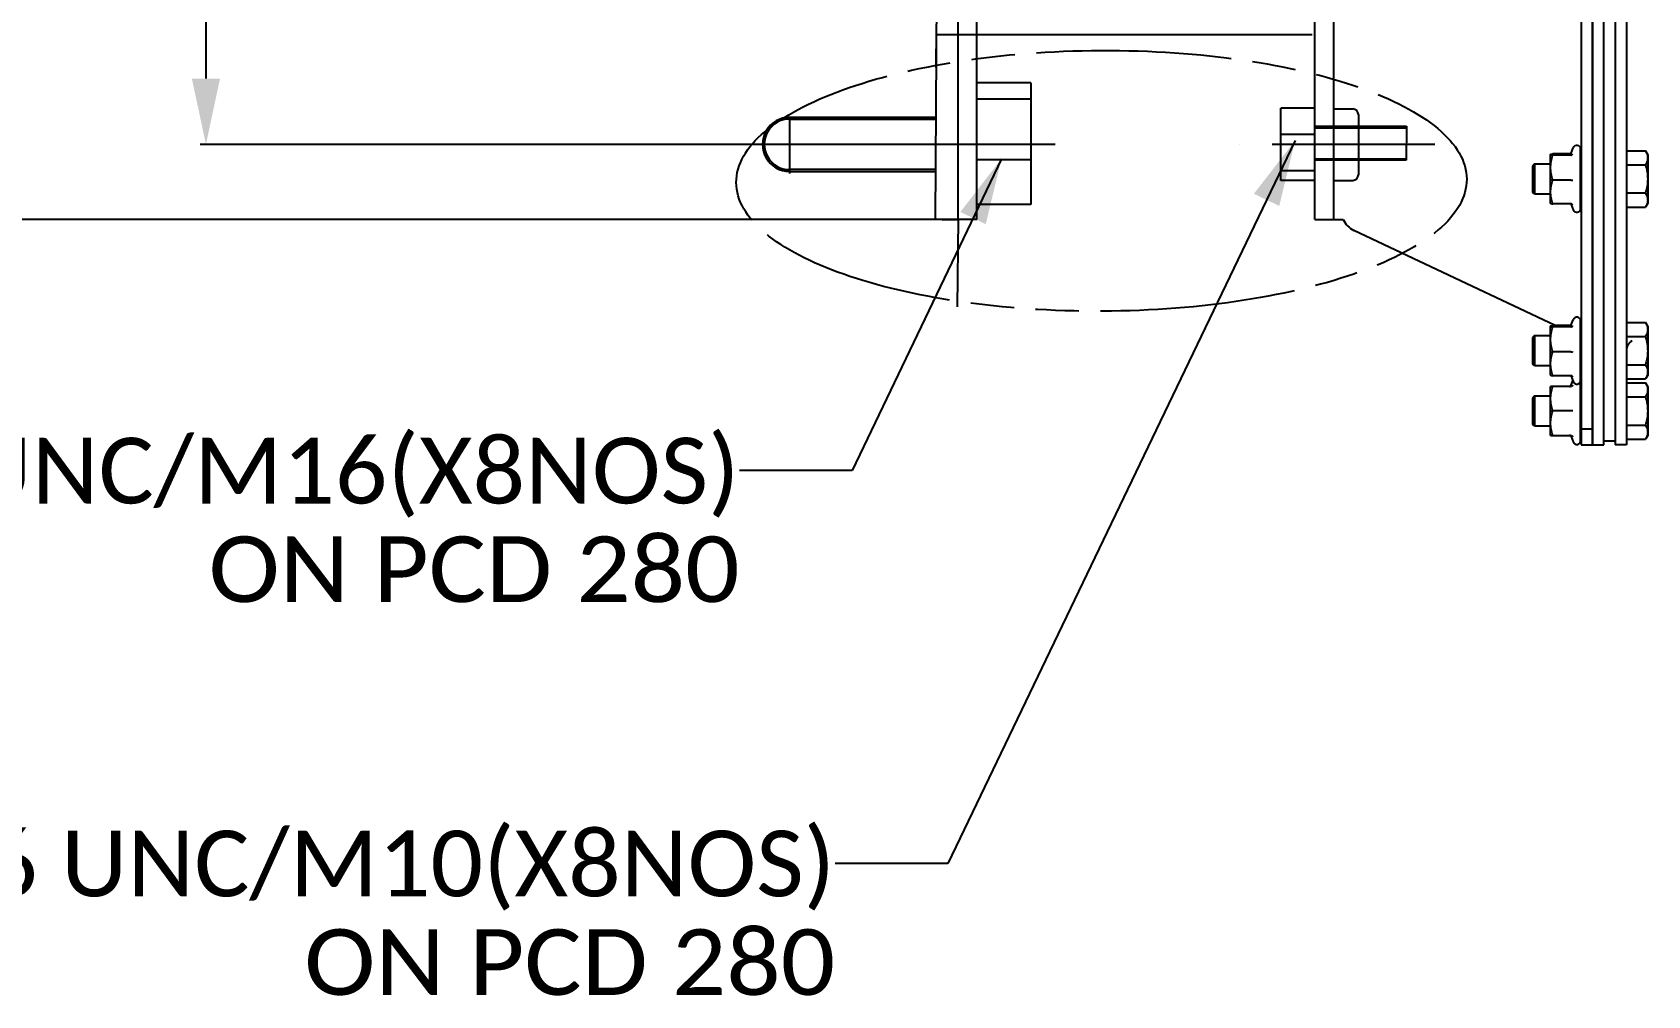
# Model space of a CAD drawing. Header units: millimetres. Extents: x 242 to 4341, y -255 to 3233.
# Drawn here: x 3185.7 to 3616, y 2498.6 to 2755.2 of the extents above; entities that cross this region are included whole.
import ezdxf
from ezdxf.enums import TextEntityAlignment as Align

# ---------------------------------------------------------------- set-up
doc = ezdxf.new("R2010")
doc.units = ezdxf.units.MM
doc.header["$LTSCALE"] = 115.5
doc.header["$PDMODE"] = 3
doc.header["$PDSIZE"] = 8
for name, pattern in [('CENTER', [0.6, 0.375, -0.075, 0.075, -0.075]), ('DASHED', [0.2, 0.1, -0.1]), ('PHANTOM', [0.8, 0.45, -0.05, 0.1, -0.05, 0.1, -0.05])]:
    doc.linetypes.add(name, pattern=pattern)
doc.layers.get('0').update_dxf_attribs({"linetype": 'CONTINUOUS'})
doc.layers.get('Defpoints').update_dxf_attribs({"linetype": 'CONTINUOUS'})
doc.layers.add('02___PRT_ALL_AXES', color=7, linetype='CONTINUOUS')
doc.layers.add('DEFAULT_3', color=7, linetype='PHANTOM')
doc.styles.get("Standard").update_dxf_attribs({"font": 'calibri.ttf'})
doc.dimstyles.new('DIMSTYLE_1', dxfattribs={"dimtxt": 17.5, "dimasz": 17.5, "dimexe": 1.5, "dimexo": 1, "dimgap": 0.875, "dimtad": 1, "dimdec": 0, "dimdsep": 46, "dimtxsty": 'Standard', "dimblk": '_FILLED', "dimblk1": '_FILLED', "dimblk2": '_FILLED', "dimcen": 0.09, "dimazin": 2, "dimtp": 0.01, "dimtm": 0.01, "dimtfac": 1, "dimtdec": 0, "dimtofl": 0, "dimtmove": 0, "dimatfit": 3, "dimldrblk": '_FILLED', "dimfxl": 1, "dimtolj": 1, "dimarcsym": 0})
doc.dimstyles.new('DIMSTYLE_2', dxfattribs={"dimtxt": 17.5, "dimasz": 17.5, "dimexe": 1.5, "dimexo": 1, "dimgap": 0.875, "dimtad": 1, "dimdsep": 46, "dimtxsty": 'Standard', "dimblk": '_FILLED', "dimblk1": '_FILLED', "dimblk2": '_FILLED', "dimcen": 0.09, "dimazin": 2, "dimtp": 0.01, "dimtm": 0.01, "dimtfac": 1, "dimtofl": 0, "dimtmove": 0, "dimatfit": 3, "dimldrblk": '_FILLED', "dimfxl": 1, "dimtolj": 1, "dimarcsym": 0})
doc.dimstyles.get("Standard").update_dxf_attribs({"dimtxt": 17.5, "dimasz": 17.5, "dimexe": 1.5, "dimexo": 1, "dimtad": 1, "dimdsep": 46, "dimtxsty": 'Standard', "dimblk": '_FILLED', "dimblk1": '_FILLED', "dimblk2": '_FILLED', "dimcen": 0.09, "dimazin": 2, "dimtol": 1, "dimtp": 0.01, "dimtm": 0.01, "dimtfac": 1, "dimtofl": 0, "dimtmove": 0, "dimatfit": 3, "dimldrblk": '_FILLED', "dimfxl": 1, "dimtolj": 1, "dimarcsym": 0})

# ---------------------------------------------------------------- blocks, each defined once
blk = doc.blocks.new('_FILLED')
at = {"color": 0, "linetype": 'ByBlock'}
blk.add_solid([(0, 0), (-1, 0.214), (-1, -0.214)], dxfattribs=at)
blk = doc.blocks.new('*D793')
at = {"color": 0, "linetype": 'Continuous', "lineweight": -2}
for p, q in [((3427.29, 3025.37), (3174.79, 3025.37)), ((3176.29, 3007.87), (3176.29, 2722.87)), ((3427.29, 2705.37), (3174.79, 2705.37))]:
    blk.add_line(p, q, dxfattribs=at)
at = {"layer": 'Defpoints', "color": 0}
for p in [(3428.29, 3025.37), (3176.29, 2705.37), (3428.29, 2705.37)]:
    blk.add_point(p, dxfattribs=at)
at = {"color": 0, "linetype": 'ByBlock', "lineweight": -2, "xscale": 17.5, "yscale": 17.5, "zscale": 17.5}
for p, rotation in [((3176.29, 3025.37), 90), ((3176.29, 2705.37), 270)]:
    blk.add_blockref('_FILLED', p, dxfattribs=dict(at, rotation=rotation))
at = {"color": 0, "insert": (3152.08, 2877.04), "char_height": 17.5, "attachment_point": 2, "rotation": 90, "line_spacing_factor": 0.9}
blk.add_mtext('\\A1;%%c320', dxfattribs=at)
blk = doc.blocks.new('*D795')
at = {"color": 0, "linetype": 'Continuous', "lineweight": -2}
for p, q in [((3461.69, 3005.37), (3230.42, 3005.37)), ((3231.92, 2987.87), (3231.92, 2742.87)), ((3458.11, 2725.37), (3230.42, 2725.37))]:
    blk.add_line(p, q, dxfattribs=at)
at = {"layer": 'Defpoints', "color": 0}
for p in [(3462.69, 3005.37), (3231.92, 2725.37), (3459.11, 2725.37)]:
    blk.add_point(p, dxfattribs=at)
at = {"color": 0, "linetype": 'ByBlock', "lineweight": -2, "xscale": 17.5, "yscale": 17.5, "zscale": 17.5}
for p, rotation in [((3231.92, 3005.37), 90), ((3231.92, 2725.37), 270)]:
    blk.add_blockref('_FILLED', p, dxfattribs=dict(at, rotation=rotation))
at = {"color": 0, "insert": (3207.71, 2887.69), "char_height": 17.5, "attachment_point": 2, "rotation": 90, "line_spacing_factor": 0.9}
blk.add_mtext('\\A1;%%c280', dxfattribs=at)

msp = doc.modelspace()

# ---------------------------------------------------------------- linework, layer by layer
at = {"color": 0, "linetype": 'Continuous'}
for p, q in [((3598.291, 3085.369), (3598.291, 2645.369)), ((3601.291, 3085.369), (3601.291, 2645.369)), ((3426.248, 2705.369), (3428.037, 3025.369)), ((3526.582, 2754.547), (3426.248, 2754.547)), ((3426.475, 2745.869), (3426.531, 2755.869)), ((3451.691, 2741.72), (3437.291, 2741.72)), ((3451.691, 2741.72), (3451.691, 2709.375)), ((3451.691, 2737.387), (3437.291, 2737.387)), ((3387.406, 2732.541), (3387.385, 2717.61)), ((3426.468, 2732.541), (3387.406, 2732.541)), ((3518.291, 2715.709), (3518.291, 2735.028)), ((3527.291, 2735.028), (3518.291, 2735.028)), ((3532.291, 2734.79), (3537.419, 2734.79)), ((3538.919, 2733.29), (3538.919, 2717.284)), ((3387.406, 2732.103), (3426.468, 2732.103)), ((3527.291, 2730.198), (3551.694, 2730.198)), ((3527.298, 2729.747), (3551.701, 2729.747)), ((3551.694, 2730.198), (3551.673, 2721.183)), ((3527.291, 2727.957), (3518.291, 2727.957)), ((3595.613, 2723.004), (3596.127, 2724.415)), ((3598.172, 2724.069), (3598.091, 2724.069)), ((3598.091, 2708.271), (3598.091, 2724.069)), ((3598.091, 2723.965), (3598.291, 2723.965)), ((3451.691, 2721.214), (3437.291, 2721.214)), ((3527.258, 2721.512), (3551.661, 2721.512)), ((3551.673, 2721.183), (3527.27, 2721.183)), ((3585.791, 2720.169), (3585.291, 2719.669)), ((3585.291, 2719.669), (3585.291, 2712.669)), ((3585.791, 2720.169), (3585.791, 2712.169)), ((3585.791, 2720.169), (3590.091, 2720.169)), ((3590.091, 2722.663), (3590.094, 2722.675)), ((3590.091, 2709.669), (3590.091, 2722.663)), ((3595.484, 2722.822), (3590.672, 2722.822)), ((3595.484, 2722.504), (3590.672, 2722.504)), ((3595.613, 2723.004), (3595.613, 2723.003)), ((3598.091, 2723.187), (3598.291, 2723.187)), ((3598.091, 2721.723), (3598.291, 2721.723)), ((3598.091, 2719.715), (3598.291, 2719.715)), ((3610.291, 2723.675), (3615.39, 2723.675)), ((3610.291, 2719.922), (3615.39, 2719.922)), ((3615.971, 2722.669), (3615.39, 2723.675)), ((3615.971, 2722.669), (3615.971, 2709.669)), ((3387.372, 2718.129), (3426.468, 2718.129)), ((3426.468, 2718.634), (3387.387, 2718.634)), ((3527.291, 2718.298), (3518.291, 2718.298)), ((3527.291, 2715.709), (3518.291, 2715.709)), ((3532.291, 2715.784), (3537.419, 2715.784)), ((3595.484, 2715.851), (3590.672, 2715.851)), ((3598.091, 2717.36), (3598.291, 2717.36)), ((3585.791, 2712.169), (3585.291, 2712.669)), ((3585.791, 2712.169), (3590.091, 2712.169)), ((3598.091, 2714.888), (3598.291, 2714.888)), ((3598.091, 2712.542), (3598.291, 2712.542)), ((3610.291, 2712.416), (3615.39, 2712.416)), ((3451.691, 2709.375), (3437.291, 2709.375)), ((3590.091, 2709.669), (3590.094, 2709.663)), ((3595.484, 2709.516), (3590.672, 2709.516)), ((3595.554, 2709.445), (3595.49, 2709.515)), ((3595.613, 2709.335), (3595.554, 2709.445)), ((3595.613, 2709.334), (3595.613, 2709.335)), ((3595.613, 2709.334), (3596.127, 2707.923)), ((3598.091, 2710.551), (3598.291, 2710.551)), ((3598.091, 2709.11), (3598.291, 2709.11)), ((3598.091, 2708.359), (3598.291, 2708.359)), ((3598.091, 2708.271), (3598.173, 2708.269)), ((3610.291, 2708.664), (3615.39, 2708.664)), ((3615.971, 2709.669), (3615.39, 2708.664)), ((3432.291, 2705.369), (3426.248, 2705.369)), ((3428.037, 2705.301), (3432.291, 2705.369)), ((3432.292, 2705.322), (3432.072, 2682.084)), ((3590.091, 2676.923), (3590.095, 2676.937)), ((3590.091, 2663.93), (3590.091, 2676.923)), ((3595.484, 2677.098), (3590.672, 2677.098)), ((3595.484, 2676.748), (3590.672, 2676.748)), ((3595.614, 2677.267), (3595.613, 2677.266)), ((3595.614, 2677.267), (3596.127, 2678.676)), ((3598.159, 2678.33), (3598.091, 2678.33)), ((3598.091, 2662.531), (3598.091, 2678.33)), ((3598.091, 2678.22), (3598.291, 2678.22)), ((3598.091, 2677.432), (3598.291, 2677.432)), ((3610.291, 2677.936), (3615.39, 2677.936)), ((3615.971, 2676.93), (3615.39, 2677.936)), ((3615.971, 2676.93), (3615.971, 2663.93)), ((3585.791, 2674.43), (3585.291, 2673.93)), ((3585.291, 2673.93), (3585.291, 2666.93)), ((3585.791, 2674.43), (3590.091, 2674.43)), ((3585.791, 2674.43), (3585.791, 2666.43)), ((3598.091, 2675.96), (3598.291, 2675.96)), ((3598.091, 2673.945), (3598.291, 2673.945)), ((3610.291, 2674.183), (3615.39, 2674.183)), ((3595.484, 2670.08), (3590.672, 2670.08)), ((3598.091, 2671.587), (3598.291, 2671.587)), ((3598.091, 2669.116), (3598.291, 2669.116)), ((3585.791, 2666.43), (3585.291, 2666.93)), ((3585.791, 2666.43), (3590.091, 2666.43)), ((3590.091, 2663.93), (3590.095, 2663.923)), ((3595.484, 2663.762), (3590.672, 2663.762)), ((3595.611, 2663.601), (3596.127, 2662.184)), ((3595.614, 2663.593), (3595.613, 2663.594)), ((3598.091, 2666.773), (3598.291, 2666.773)), ((3598.091, 2664.788), (3598.291, 2664.788)), ((3610.291, 2666.677), (3615.39, 2666.677)), ((3615.971, 2663.93), (3615.39, 2662.925)), ((3590.672, 2660.867), (3590.091, 2660.869)), ((3590.091, 2647.869), (3590.091, 2660.869)), ((3595.151, 2660.87), (3590.672, 2660.87)), ((3595.484, 2660.867), (3590.672, 2660.867)), ((3595.611, 2661.198), (3596.048, 2662.399)), ((3598.091, 2663.355), (3598.291, 2663.355)), ((3598.091, 2662.615), (3598.291, 2662.615)), ((3598.091, 2662.531), (3598.159, 2662.53)), ((3598.262, 2662.269), (3598.091, 2662.269)), ((3598.091, 2646.469), (3598.091, 2662.269)), ((3598.091, 2662.211), (3598.291, 2662.211)), ((3598.091, 2661.533), (3598.291, 2661.533)), ((3598.091, 2660.154), (3598.291, 2660.154)), ((3610.291, 2662.924), (3615.39, 2662.924)), ((3610.291, 2661.874), (3615.39, 2661.874)), ((3615.971, 2660.869), (3615.39, 2661.874)), ((3615.971, 2660.869), (3615.971, 2647.869)), ((3585.791, 2658.369), (3585.291, 2657.869)), ((3585.291, 2657.869), (3585.291, 2650.869)), ((3585.791, 2658.369), (3590.091, 2658.369)), ((3585.791, 2658.369), (3585.791, 2650.369)), ((3598.091, 2658.208), (3598.291, 2658.208)), ((3598.091, 2655.886), (3598.291, 2655.886)), ((3610.291, 2658.121), (3615.39, 2658.121)), ((3585.791, 2650.369), (3585.291, 2650.869)), ((3595.484, 2654.366), (3590.672, 2654.366)), ((3598.091, 2653.416), (3598.291, 2653.416)), ((3598.091, 2651.04), (3598.291, 2651.04)), ((3585.791, 2650.369), (3590.091, 2650.369)), ((3590.091, 2647.869), (3590.672, 2647.867)), ((3590.672, 2647.867), (3595.485, 2647.867)), ((3595.611, 2647.539), (3596.127, 2646.122)), ((3598.091, 2648.989), (3598.291, 2648.989)), ((3598.091, 2647.464), (3598.291, 2647.464)), ((3598.091, 2646.616), (3598.291, 2646.616)), ((3598.091, 2646.485), (3598.093, 2646.485)), ((3598.262, 2646.469), (3598.091, 2646.469)), ((3598.291, 2649.596), (3601.291, 2649.596)), ((3610.291, 2650.616), (3615.39, 2650.616)), ((3610.291, 2646.863), (3615.39, 2646.863)), ((3615.971, 2647.869), (3615.39, 2646.863))]:
    msp.add_line(p, q, dxfattribs=at)
for points in [[(3595.44, 2722.787), (3595.437, 2722.786), (3595.448, 2722.792), (3595.487, 2722.82)], [(3595.487, 2722.82), (3595.554, 2722.893), (3595.613, 2723.003)], [(3595.464, 2677.066), (3595.457, 2677.063), (3595.459, 2677.064), (3595.49, 2677.087)], [(3595.49, 2677.087), (3595.554, 2677.155), (3595.613, 2677.266)], [(3595.613, 2663.594), (3595.554, 2663.705), (3595.503, 2663.76)], [(3595.141, 2660.869), (3595.264, 2660.884), (3595.38, 2660.929), (3595.484, 2661.005), (3595.567, 2661.107), (3595.611, 2661.198)], [(3595.611, 2647.54), (3595.567, 2647.63), (3595.484, 2647.733), (3595.38, 2647.808), (3595.264, 2647.853), (3595.151, 2647.867)]]:
    msp.add_lwpolyline(points, dxfattribs=at)
for centre, radius, start, end in [((3387.372, 2725.335), 7.206, 89.72251, 270), ((3537.419, 2733.29), 1.5, 0, 90), ((3387.387, 2725.369), 6.735, 89.83887, 270), ((3597.078, 2724.069), 1.013, 0, 160), ((3595.484, 2723.32), 0.498, 269.98496, 270.65889), ((3597.291, 2720.385), 1, 0, 36.8699), ((3596.811, 2720.252), 1.48, 3.90479, 5.179), ((3596.748, 2720.248), 1.543, 359.9801, 3.88587), ((3537.419, 2717.284), 1.5, 270, 0), ((3597.291, 2718.56), 1, 0, 36.8699), ((3597.291, 2716.843), 1, 0, 31.3414), ((3595.484, 2709.019), 0.497, 89.36984, 90.01494), ((3597.078, 2708.269), 1.013, 200, 0), ((3595.484, 2677.598), 0.5, 269.98833, 272.20157), ((3597.078, 2678.33), 1.013, 0, 160), ((3597.291, 2674.621), 1, 0, 36.8699), ((3597.291, 2672.796), 1, 0, 36.8699), ((3596.808, 2674.484), 1.483, 4.12297, 5.31525), ((3596.743, 2674.48), 1.548, 359.9779, 4.10138), ((3597.291, 2671.082), 1, 0, 30.5617), ((3595.484, 2663.262), 0.5, 87.8284, 90.01137), ((3597.078, 2662.53), 1.013, 200, 0), ((3597.078, 2662.269), 1.013, 0, 7.46217), ((3597.291, 2658.828), 1, 0, 36.8699), ((3597.291, 2657.001), 1, 0, 36.8699), ((3597.291, 2655.259), 1, 0, 36.8699), ((3596.721, 2656.541), 1.565, 15.15495, 16.44744), ((3596.849, 2658.729), 1.442, 1.68768, 3.92183), ((3596.803, 2658.728), 1.488, 359.99613, 1.69032), ((3597.078, 2646.469), 1.013, 200, 0)]:
    msp.add_arc(centre, radius, start, end, dxfattribs=at)
at = {"color": 0, "linetype": 'DASHED'}
msp.add_arc((3613.291, 2670.431), 3, 118.55, 180, dxfattribs=at)
at = {"color": 0, "linetype": 'Continuous'}
for points, knots in [([(3598.172, 2724.069), (3598.19, 2724.069), (3598.221, 2724.068), (3598.26, 2724.065), (3598.291, 2724.052), (3598.291, 2724.04)], [0, 0, 0, 0, 0.4209423, 0.7151314, 1, 1, 1, 1]), ([(3590.672, 2722.504), (3590.591, 2722.516), (3590.449, 2722.539), (3590.269, 2722.575), (3590.156, 2722.609), (3590.103, 2722.638), (3590.091, 2722.656), (3590.091, 2722.663)], [0, 0, 0, 0, 0.3963241, 0.7029249, 0.9040508, 0.9631695, 1, 1, 1, 1]), ([(3590.091, 2719.178), (3590.091, 2719.741), (3590.203, 2720.872), (3590.496, 2721.966), (3590.672, 2722.504)], [0, 0, 0, 0, 0.4984516, 1, 1, 1, 1]), ([(3590.094, 2722.675), (3590.095, 2722.677), (3590.101, 2722.685), (3590.109, 2722.69), (3590.116, 2722.695)], [0, 0, 0, 0, 0.2077617, 1, 1, 1, 1]), ([(3590.116, 2722.695), (3590.139, 2722.709), (3590.205, 2722.733), (3590.325, 2722.763), (3590.486, 2722.794), (3590.606, 2722.812), (3590.672, 2722.822)], [0, 0, 0, 0, 0.1430403, 0.3624164, 0.6512399, 1, 1, 1, 1]), ([(3595.484, 2722.504), (3595.597, 2722.504), (3595.817, 2722.576), (3595.964, 2722.752), (3596.005, 2722.847)], [0, 0, 0, 0, 0.5201643, 1, 1, 1, 1]), ([(3598.091, 2723.736), (3598.15, 2723.704), (3598.23, 2723.643), (3598.284, 2723.53), (3598.291, 2723.474), (3598.291, 2723.445)], [0, 0, 0, 0, 0.5424703, 0.7719242, 1, 1, 1, 1]), ([(3598.091, 2722.664), (3598.157, 2722.594), (3598.262, 2722.426), (3598.291, 2722.233), (3598.291, 2722.139)], [0, 0, 0, 0, 0.5051169, 1, 1, 1, 1]), ([(3598.091, 2720.956), (3598.148, 2720.872), (3598.237, 2720.687), (3598.276, 2720.486), (3598.285, 2720.385)], [0, 0, 0, 0, 0.4992848, 1, 1, 1, 1]), ([(3615.39, 2723.675), (3615.56, 2723.38), (3615.85, 2722.781), (3615.971, 2722.119), (3615.971, 2721.798)], [0, 0, 0, 0, 0.5148817, 1, 1, 1, 1]), ([(3615.971, 2721.798), (3615.971, 2721.478), (3615.851, 2720.815), (3615.56, 2720.216), (3615.39, 2719.922)], [0, 0, 0, 0, 0.4851075, 1, 1, 1, 1]), ([(3615.39, 2719.922), (3615.566, 2719.312), (3615.859, 2718.074), (3615.971, 2716.803), (3615.971, 2716.169)], [0, 0, 0, 0, 0.5000913, 1, 1, 1, 1]), ([(3590.672, 2715.851), (3590.496, 2716.39), (3590.203, 2717.484), (3590.091, 2718.615), (3590.091, 2719.178)], [0, 0, 0, 0, 0.5015472, 1, 1, 1, 1]), ([(3590.091, 2712.684), (3590.091, 2713.22), (3590.204, 2714.299), (3590.497, 2715.339), (3590.672, 2715.851)], [0, 0, 0, 0, 0.4977651, 1, 1, 1, 1]), ([(3595.484, 2715.851), (3595.591, 2715.851), (3595.765, 2715.847), (3595.939, 2715.842), (3596.005, 2715.834)], [0, 0, 0, 0, 0.6181222, 1, 1, 1, 1]), ([(3598.091, 2718.779), (3598.196, 2718.595), (3598.276, 2718.312), (3598.291, 2718.029), (3598.291, 2717.957)], [0, 0, 0, 0, 0.7467997, 1, 1, 1, 1]), ([(3598.091, 2716.348), (3598.126, 2716.282), (3598.246, 2716.012), (3598.291, 2715.713), (3598.291, 2715.492)], [0, 0, 0, 0, 0.2510036, 1, 1, 1, 1]), ([(3615.971, 2716.169), (3615.971, 2715.535), (3615.859, 2714.264), (3615.566, 2713.026), (3615.39, 2712.416)], [0, 0, 0, 0, 0.4999086, 1, 1, 1, 1]), ([(3590.672, 2709.516), (3590.497, 2710.028), (3590.204, 2711.068), (3590.091, 2712.147), (3590.091, 2712.684)], [0, 0, 0, 0, 0.5022332, 1, 1, 1, 1]), ([(3598.091, 2713.898), (3598.126, 2713.836), (3598.244, 2713.583), (3598.291, 2713.3), (3598.291, 2713.093)], [0, 0, 0, 0, 0.2555334, 1, 1, 1, 1]), ([(3598.091, 2711.671), (3598.158, 2711.568), (3598.258, 2711.348), (3598.291, 2711.109), (3598.291, 2710.995)], [0, 0, 0, 0, 0.5170032, 1, 1, 1, 1]), ([(3615.39, 2712.416), (3615.56, 2712.122), (3615.85, 2711.523), (3615.971, 2710.86), (3615.971, 2710.54)], [0, 0, 0, 0, 0.5148834, 1, 1, 1, 1]), ([(3590.094, 2709.663), (3590.095, 2709.661), (3590.101, 2709.654), (3590.109, 2709.648), (3590.116, 2709.643)], [0, 0, 0, 0, 0.207794, 1, 1, 1, 1]), ([(3590.116, 2709.643), (3590.139, 2709.629), (3590.205, 2709.605), (3590.325, 2709.575), (3590.486, 2709.545), (3590.606, 2709.526), (3590.672, 2709.516)], [0, 0, 0, 0, 0.1429748, 0.362353, 0.6512174, 1, 1, 1, 1]), ([(3596.005, 2709.156), (3595.972, 2709.237), (3595.864, 2709.39), (3595.698, 2709.479), (3595.608, 2709.501)], [0, 0, 0, 0, 0.4874824, 1, 1, 1, 1]), ([(3598.091, 2709.884), (3598.155, 2709.813), (3598.253, 2709.662), (3598.291, 2709.484), (3598.291, 2709.403)], [0, 0, 0, 0, 0.5418558, 1, 1, 1, 1]), ([(3598.091, 2708.713), (3598.123, 2708.693), (3598.177, 2708.655), (3598.254, 2708.582), (3598.291, 2708.515), (3598.291, 2708.474)], [0, 0, 0, 0, 0.3465201, 0.6213793, 1, 1, 1, 1]), ([(3598.172, 2708.269), (3598.19, 2708.269), (3598.221, 2708.27), (3598.26, 2708.273), (3598.291, 2708.286), (3598.291, 2708.298)], [0, 0, 0, 0, 0.4209423, 0.7151314, 1, 1, 1, 1]), ([(3615.971, 2710.54), (3615.971, 2710.219), (3615.851, 2709.557), (3615.561, 2708.958), (3615.39, 2708.664)], [0, 0, 0, 0, 0.4851065, 1, 1, 1, 1]), ([(3590.672, 2676.748), (3590.591, 2676.761), (3590.449, 2676.786), (3590.286, 2676.822), (3590.185, 2676.854), (3590.131, 2676.876), (3590.091, 2676.903), (3590.091, 2676.923)], [0, 0, 0, 0, 0.3946841, 0.700616, 0.8153629, 0.9028723, 1, 1, 1, 1]), ([(3590.091, 2673.414), (3590.091, 2673.978), (3590.203, 2675.112), (3590.496, 2676.208), (3590.672, 2676.748)], [0, 0, 0, 0, 0.4984815, 1, 1, 1, 1]), ([(3590.095, 2676.937), (3590.1, 2676.945), (3590.119, 2676.961), (3590.178, 2676.991), (3590.29, 2677.025), (3590.464, 2677.063), (3590.597, 2677.086), (3590.672, 2677.098)], [0, 0, 0, 0, 0.0477851, 0.1176661, 0.3278155, 0.6261211, 1, 1, 1, 1]), ([(3595.484, 2676.748), (3595.597, 2676.748), (3595.817, 2676.819), (3595.964, 2676.995), (3596.005, 2677.09)], [0, 0, 0, 0, 0.5205069, 1, 1, 1, 1]), ([(3598.091, 2677.987), (3598.15, 2677.955), (3598.231, 2677.893), (3598.284, 2677.779), (3598.291, 2677.721), (3598.291, 2677.693)], [0, 0, 0, 0, 0.5413864, 0.7712771, 1, 1, 1, 1]), ([(3598.091, 2676.905), (3598.157, 2676.835), (3598.262, 2676.666), (3598.291, 2676.472), (3598.291, 2676.377)], [0, 0, 0, 0, 0.5049027, 1, 1, 1, 1]), ([(3598.159, 2678.33), (3598.179, 2678.33), (3598.214, 2678.329), (3598.256, 2678.326), (3598.291, 2678.311), (3598.291, 2678.298)], [0, 0, 0, 0, 0.4219412, 0.7162234, 1, 1, 1, 1]), ([(3615.39, 2677.936), (3615.56, 2677.641), (3615.85, 2677.042), (3615.971, 2676.38), (3615.971, 2676.059)], [0, 0, 0, 0, 0.5148817, 1, 1, 1, 1]), ([(3590.672, 2670.08), (3590.496, 2670.62), (3590.203, 2671.716), (3590.091, 2672.85), (3590.091, 2673.414)], [0, 0, 0, 0, 0.5015173, 1, 1, 1, 1]), ([(3598.091, 2675.19), (3598.147, 2675.106), (3598.236, 2674.922), (3598.275, 2674.722), (3598.285, 2674.621)], [0, 0, 0, 0, 0.4992808, 1, 1, 1, 1]), ([(3598.091, 2673.008), (3598.196, 2672.824), (3598.276, 2672.54), (3598.291, 2672.257), (3598.291, 2672.185)], [0, 0, 0, 0, 0.7468261, 1, 1, 1, 1]), ([(3615.971, 2676.059), (3615.971, 2675.739), (3615.851, 2675.076), (3615.56, 2674.477), (3615.39, 2674.183)], [0, 0, 0, 0, 0.4851075, 1, 1, 1, 1]), ([(3615.39, 2674.183), (3615.566, 2673.573), (3615.859, 2672.335), (3615.971, 2671.064), (3615.971, 2670.43)], [0, 0, 0, 0, 0.5000913, 1, 1, 1, 1]), ([(3590.091, 2666.921), (3590.091, 2667.456), (3590.204, 2668.532), (3590.497, 2669.57), (3590.672, 2670.08)], [0, 0, 0, 0, 0.4977246, 1, 1, 1, 1]), ([(3595.484, 2670.08), (3595.591, 2670.08), (3595.765, 2670.076), (3595.939, 2670.069), (3596.005, 2670.061)], [0, 0, 0, 0, 0.6180399, 1, 1, 1, 1]), ([(3598.091, 2670.574), (3598.126, 2670.509), (3598.246, 2670.239), (3598.291, 2669.94), (3598.291, 2669.719)], [0, 0, 0, 0, 0.2510455, 1, 1, 1, 1]), ([(3598.091, 2668.127), (3598.126, 2668.065), (3598.244, 2667.812), (3598.291, 2667.529), (3598.291, 2667.322)], [0, 0, 0, 0, 0.2556202, 1, 1, 1, 1]), ([(3615.971, 2670.43), (3615.971, 2669.796), (3615.859, 2668.525), (3615.566, 2667.287), (3615.39, 2666.677)], [0, 0, 0, 0, 0.4999086, 1, 1, 1, 1]), ([(3590.672, 2663.762), (3590.497, 2664.272), (3590.204, 2665.31), (3590.091, 2666.386), (3590.091, 2666.921)], [0, 0, 0, 0, 0.5022737, 1, 1, 1, 1]), ([(3590.095, 2663.923), (3590.1, 2663.915), (3590.119, 2663.899), (3590.177, 2663.869), (3590.29, 2663.835), (3590.464, 2663.797), (3590.597, 2663.774), (3590.672, 2663.762)], [0, 0, 0, 0, 0.0477552, 0.1175999, 0.3277317, 0.6260848, 1, 1, 1, 1]), ([(3596.005, 2663.401), (3595.972, 2663.481), (3595.868, 2663.63), (3595.707, 2663.72), (3595.62, 2663.744)], [0, 0, 0, 0, 0.4879464, 1, 1, 1, 1]), ([(3598.091, 2665.904), (3598.158, 2665.802), (3598.258, 2665.582), (3598.291, 2665.344), (3598.291, 2665.23)], [0, 0, 0, 0, 0.517216, 1, 1, 1, 1]), ([(3598.091, 2664.125), (3598.154, 2664.054), (3598.253, 2663.904), (3598.291, 2663.727), (3598.291, 2663.647)], [0, 0, 0, 0, 0.5423989, 1, 1, 1, 1]), ([(3615.39, 2666.677), (3615.56, 2666.383), (3615.85, 2665.784), (3615.971, 2665.121), (3615.971, 2664.801)], [0, 0, 0, 0, 0.5148834, 1, 1, 1, 1]), ([(3615.971, 2664.801), (3615.971, 2664.48), (3615.851, 2663.818), (3615.561, 2663.219), (3615.39, 2662.925)], [0, 0, 0, 0, 0.4851065, 1, 1, 1, 1]), ([(3590.091, 2657.617), (3590.091, 2658.167), (3590.203, 2659.273), (3590.496, 2660.342), (3590.672, 2660.867)], [0, 0, 0, 0, 0.4981355, 1, 1, 1, 1]), ([(3596.005, 2661.219), (3595.964, 2661.122), (3595.819, 2660.942), (3595.597, 2660.867), (3595.484, 2660.867)], [0, 0, 0, 0, 0.4826761, 1, 1, 1, 1]), ([(3598.091, 2662.963), (3598.123, 2662.943), (3598.177, 2662.905), (3598.253, 2662.833), (3598.291, 2662.767), (3598.291, 2662.727)], [0, 0, 0, 0, 0.3480547, 0.6233729, 1, 1, 1, 1]), ([(3598.091, 2662.024), (3598.149, 2661.997), (3598.228, 2661.947), (3598.284, 2661.844), (3598.291, 2661.793), (3598.291, 2661.768)], [0, 0, 0, 0, 0.5545273, 0.7792088, 1, 1, 1, 1]), ([(3598.091, 2661.046), (3598.157, 2660.981), (3598.261, 2660.825), (3598.291, 2660.64), (3598.291, 2660.55)], [0, 0, 0, 0, 0.5074707, 1, 1, 1, 1]), ([(3598.091, 2659.415), (3598.151, 2659.33), (3598.243, 2659.139), (3598.28, 2658.932), (3598.288, 2658.828)], [0, 0, 0, 0, 0.4993717, 1, 1, 1, 1]), ([(3598.159, 2662.53), (3598.179, 2662.53), (3598.214, 2662.531), (3598.256, 2662.534), (3598.291, 2662.549), (3598.291, 2662.562)], [0, 0, 0, 0, 0.4219412, 0.7162234, 1, 1, 1, 1]), ([(3598.22, 2662.532), (3598.224, 2662.532), (3598.238, 2662.531), (3598.252, 2662.53), (3598.262, 2662.53)], [0, 0, 0, 0, 0.2942919, 1, 1, 1, 1]), ([(3615.39, 2661.874), (3615.56, 2661.58), (3615.85, 2660.981), (3615.971, 2660.318), (3615.971, 2659.998)], [0, 0, 0, 0, 0.5148817, 1, 1, 1, 1]), ([(3615.971, 2659.998), (3615.971, 2659.677), (3615.851, 2659.015), (3615.56, 2658.416), (3615.39, 2658.121)], [0, 0, 0, 0, 0.4851075, 1, 1, 1, 1]), ([(3590.672, 2654.366), (3590.496, 2654.892), (3590.204, 2655.96), (3590.091, 2657.067), (3590.091, 2657.617)], [0, 0, 0, 0, 0.5018631, 1, 1, 1, 1]), ([(3598.231, 2656.95), (3598.262, 2656.835), (3598.286, 2656.677), (3598.291, 2656.518), (3598.291, 2656.478)], [0, 0, 0, 0, 0.7482755, 1, 1, 1, 1]), ([(3615.39, 2658.121), (3615.566, 2657.512), (3615.859, 2656.274), (3615.971, 2655.003), (3615.971, 2654.369)], [0, 0, 0, 0, 0.5000913, 1, 1, 1, 1]), ([(3590.091, 2651.117), (3590.091, 2651.667), (3590.203, 2652.773), (3590.496, 2653.841), (3590.672, 2654.366)], [0, 0, 0, 0, 0.4981302, 1, 1, 1, 1]), ([(3590.672, 2647.867), (3590.496, 2648.393), (3590.204, 2649.461), (3590.091, 2650.567), (3590.091, 2651.117)], [0, 0, 0, 0, 0.5018684, 1, 1, 1, 1]), ([(3596.005, 2654.366), (3595.978, 2654.366), (3595.804, 2654.367), (3595.631, 2654.366), (3595.484, 2654.366)], [0, 0, 0, 0, 0.1542619, 1, 1, 1, 1]), ([(3598.091, 2654.879), (3598.126, 2654.814), (3598.246, 2654.543), (3598.291, 2654.243), (3598.291, 2654.023)], [0, 0, 0, 0, 0.2506209, 1, 1, 1, 1]), ([(3598.091, 2652.418), (3598.126, 2652.355), (3598.244, 2652.098), (3598.291, 2651.811), (3598.291, 2651.601)], [0, 0, 0, 0, 0.2547284, 1, 1, 1, 1]), ([(3615.971, 2654.369), (3615.971, 2653.734), (3615.859, 2652.463), (3615.566, 2651.225), (3615.39, 2650.616)], [0, 0, 0, 0, 0.4999086, 1, 1, 1, 1]), ([(3595.485, 2647.867), (3595.598, 2647.867), (3595.82, 2647.792), (3595.964, 2647.612), (3596.005, 2647.515)], [0, 0, 0, 0, 0.5172663, 1, 1, 1, 1]), ([(3598.091, 2650.147), (3598.113, 2650.113), (3598.191, 2649.975), (3598.243, 2649.823), (3598.266, 2649.707)], [0, 0, 0, 0, 0.2583326, 1, 1, 1, 1]), ([(3598.091, 2648.291), (3598.155, 2648.214), (3598.254, 2648.053), (3598.291, 2647.866), (3598.291, 2647.78)], [0, 0, 0, 0, 0.5369672, 1, 1, 1, 1]), ([(3598.091, 2647.029), (3598.149, 2646.989), (3598.239, 2646.914), (3598.291, 2646.801), (3598.291, 2646.756)], [0, 0, 0, 0, 0.602919, 1, 1, 1, 1]), ([(3598.093, 2646.485), (3598.128, 2646.481), (3598.184, 2646.474), (3598.241, 2646.469), (3598.262, 2646.469)], [0, 0, 0, 0, 0.6210618, 1, 1, 1, 1]), ([(3615.39, 2650.616), (3615.56, 2650.321), (3615.85, 2649.722), (3615.971, 2649.06), (3615.971, 2648.739)], [0, 0, 0, 0, 0.5148834, 1, 1, 1, 1]), ([(3615.971, 2648.739), (3615.971, 2648.419), (3615.851, 2647.756), (3615.561, 2647.158), (3615.39, 2646.863)], [0, 0, 0, 0, 0.4851065, 1, 1, 1, 1])]:
    msp.add_open_spline(points, degree=3, knots=knots, dxfattribs=at)
for points in [[(3595.608, 2709.501), (3595.57, 2709.51), (3595.529, 2709.516), (3595.49, 2709.516)], [(3595.62, 2663.744), (3595.582, 2663.754), (3595.542, 2663.76), (3595.503, 2663.762)], [(3598.091, 2657.29), (3598.147, 2657.194), (3598.19, 2657.09), (3598.221, 2656.984)]]:
    msp.add_open_spline(points, degree=3, dxfattribs=at)
at = {"layer": '02___PRT_ALL_AXES', "color": 0, "linetype": 'Continuous'}
for p, q in [((3601.291, 2645.369), (3601.291, 3085.368)), ((3604.291, 2645.369), (3604.291, 3085.368)), ((3607.291, 3085.373), (3607.291, 2645.364)), ((3610.291, 3085.373), (3610.291, 2645.364)), ((3432.291, 2705.369), (3432.291, 3025.369)), ((3437.291, 2705.369), (3437.291, 3025.369)), ((3527.291, 2705.369), (3527.291, 3025.369)), ((3532.291, 3025.369), (3532.291, 2705.369)), ((3437.291, 2705.369), (3432.291, 2705.369)), ((3527.291, 2705.369), (3534.849, 2705.369)), ((3591.301, 2677.098), (3537.724, 2702.463)), ((3604.291, 2646.369), (3607.291, 2646.369)), ((3598.291, 2645.369), (3604.291, 2645.369)), ((3610.291, 2645.364), (3607.291, 2645.364))]:
    msp.add_line(p, q, dxfattribs=at)
at = {"layer": '02___PRT_ALL_AXES', "color": 0, "linetype": 'CENTER'}
msp.add_line((3559.291, 2725.369), (3507.291, 2725.369), dxfattribs=at)
at = {"layer": '02___PRT_ALL_AXES', "color": 0, "linetype": 'Continuous'}
msp.add_arc((3540.291, 2707.886), 6, 204.8311, 244.66559, dxfattribs=at)
at = {"layer": 'DEFAULT_3', "color": 0, "linetype": 'PHANTOM'}
msp.add_ellipse((3470.474, 2715.651), major_axis=(-97.277, -0.461), ratio=0.3569747, dxfattribs=at)

# ---------------------------------------------------------------- texts
at = {"color": 0, "linetype": 'Continuous'}
for s, width, p, p2 in [('5/8"-11 UNC/M16(X8NOS)', 1.000854, (3075.478, 2629.714), (3374.067, 2629.714)), ('ON PCD 280', 1.037345, (3232.637, 2603.464), (3374.067, 2603.464)), ('3/8"-16 UNC/M10(X8NOS)', 1.000854, (3100.95, 2525.085), (3399.54, 2525.085)), ('ON PCD 280', 1.037345, (3258.11, 2498.835), (3399.54, 2498.835))]:
    msp.add_text(s, height=17.5, dxfattribs=dict(at, width=width)).set_placement(p, p2, align=Align.FIT)

# ---------------------------------------------------------------- dimensions: what is measured, and where the dimension line sits
dim = msp.add_linear_dim(base=(3176.287, 2705.369), p1=(3428.291, 3025.369), p2=(3428.291, 2705.369), angle=270, text='%%c<>', dimstyle='DIMSTYLE_2', dxfattribs=at)
dim.commit()
dim.dimension.update_dxf_attribs({"geometry": '*D793', "text_midpoint": (3176.287, 2877.035), "dimtype": 160})
dim = msp.add_linear_dim(base=(3231.915, 2725.369), p1=(3462.688, 3005.369), p2=(3459.11, 2725.369), angle=270, text='%%c280', dimstyle='DIMSTYLE_1', override={"dimtxsty": 'Standard'}, dxfattribs=at)
dim.commit()
dim.dimension.update_dxf_attribs({"geometry": '*D795', "text_midpoint": (3231.915, 2887.692), "dimtype": 160})

# ---------------------------------------------------------------- leaders
for points in [[(3522.034, 2726.366), (3429.54, 2533.835), (3399.54, 2533.835)], [(3443.831, 2721.525), (3404.067, 2638.464), (3374.067, 2638.464)]]:
    msp.add_leader(points, dimstyle='Standard', override={"dimtad": 0}, dxfattribs=at)

doc.saveas('drawing.dxf')
